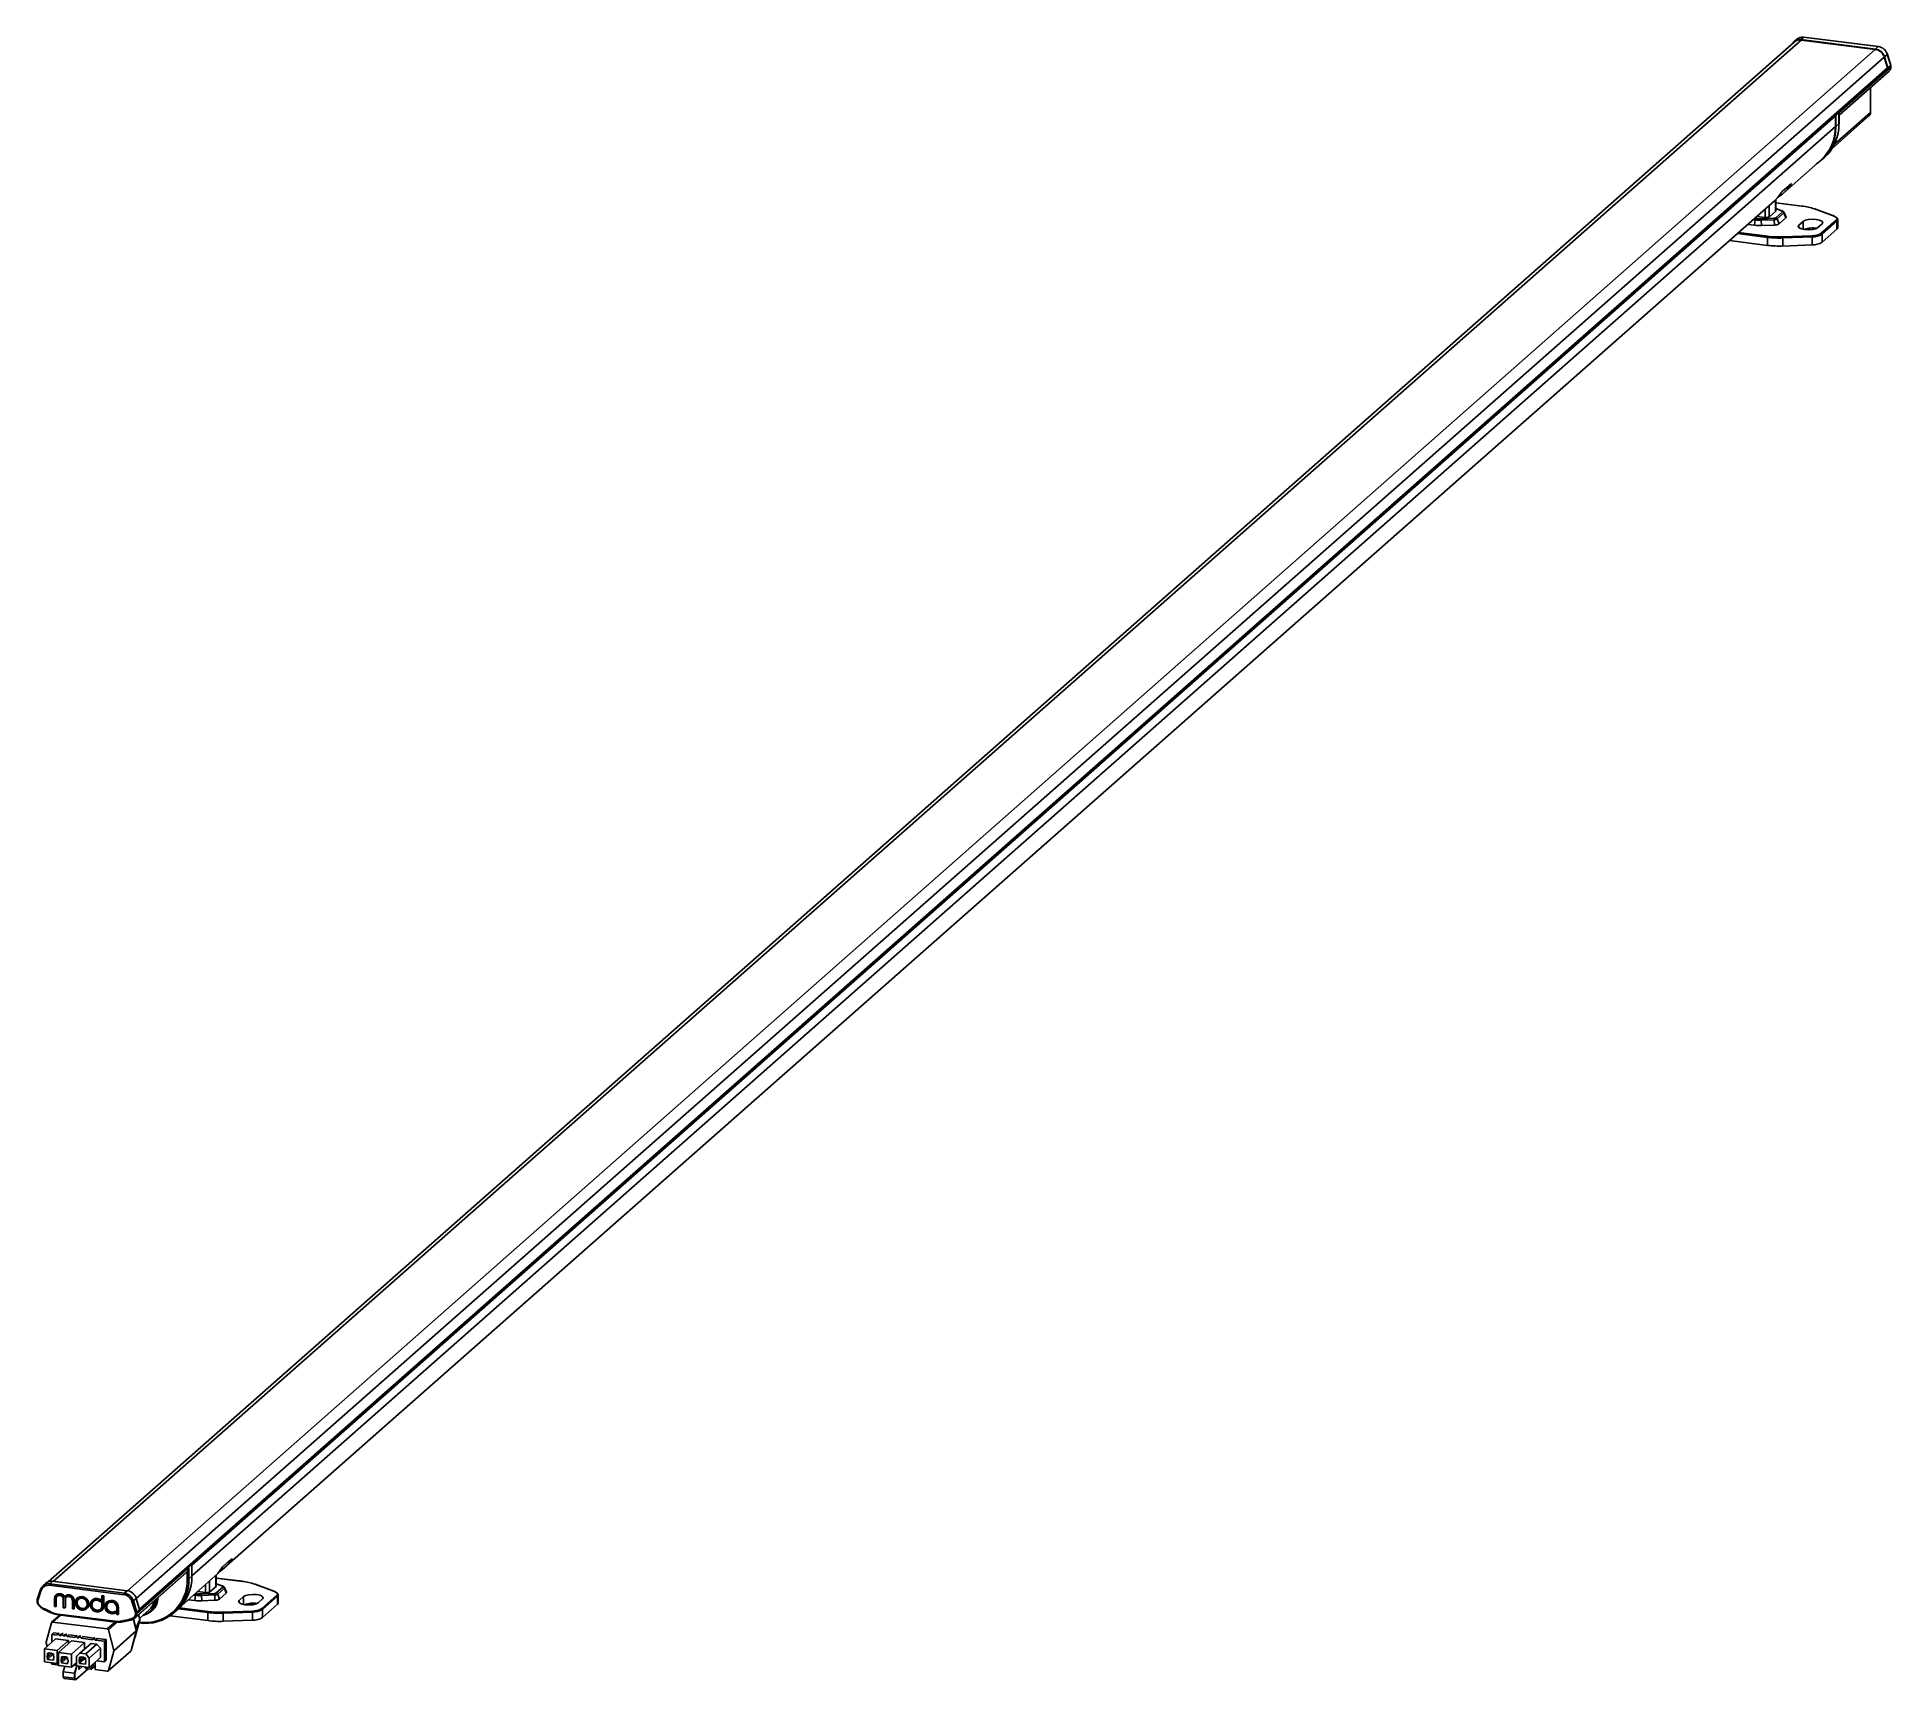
# Paper-space layout '_Dimetric' of a CAD drawing. Header units: millimetres. Extents: x -228 to 228, y -207 to 197.
import ezdxf

# ---------------------------------------------------------------- set-up
doc = ezdxf.new("R2010")
doc.units = ezdxf.units.MM

psp = doc.layouts.new('_Dimetric')

# ---------------------------------------------------------------- linework, layer by layer
at = {"color": 8, "linetype": 'Continuous', "lineweight": 25}
for p, q in [((205.48, 195.77), (-223.61, -182.65)), ((223.7, 193.48), (-205.39, -184.94)), ((225.93, 191.55), (-203.19, -186.89)), ((226.71, 188.98), (-202.41, -189.47)), ((227.15, 188.21), (214.82, 177.34)), ((213.7, 170.23), (222.54, 178.01)), ((213.93, 177.17), (-189.52, -178.64)), ((-189.52, -181.28), (213.93, 174.53)), ((197.67, 155.11), (197.67, 152.38)), ((199.22, 153.74), (199.22, 156.5)), ((205.72, 155), (199.28, 155.81)), ((194.21, 151.6), (193.76, 151.66)), ((194.14, 151.99), (194.34, 151.97)), ((196.64, 154.2), (196.64, 152.24)), ((200.85, 153.79), (199.28, 154.38)), ((204.93, 149.74), (204.93, 150.33)), ((205.99, 149.32), (205.99, 151.26)), ((197.24, 147.33), (189.9, 148.26)), ((190.16, 148.49), (197.32, 147.59)), ((-183.64, -183.91), (-183.64, -181.16)), ((-177.14, -182.65), (-183.59, -181.84)), ((-188.66, -186.05), (-189.11, -186)), ((-188.73, -185.66), (-188.53, -185.69)), ((-186.22, -183.45), (-186.22, -185.42)), ((-185.19, -182.54), (-185.19, -185.28)), ((-182.01, -183.87), (-183.59, -183.28)), ((-176.87, -188.34), (-176.87, -186.39)), ((-223.78, -192.65), (-221.84, -190.94)), ((-202.63, -190.82), (-202.32, -191.99)), ((-185.62, -190.32), (-192.84, -189.41)), ((-192.6, -189.18), (-185.55, -190.07)), ((-177.93, -187.91), (-177.93, -187.33)), ((-208.38, -192.63), (-210.32, -194.34)), ((-210.05, -194.58), (-207.88, -192.66)), ((-203.93, -191.89), (-203.19, -194.75)), ((-203.3, -194.22), (-202.32, -191.99)), ((-202.32, -192.13), (-203.27, -194.31)), ((-202.32, -192.13), (-202.32, -192.13)), ((-203.73, -196.91), (-203.46, -196.26)), ((-203.46, -196.26), (-203.47, -196.29)), ((-203.45, -196.26), (-203.46, -196.26))]:
    psp.add_line(p, q, dxfattribs=at)
at = {"color": 7, "linetype": 'Continuous', "lineweight": 25}
for p, q in [((204.46, 196), (203.77, 195.39)), ((206.11, 196.48), (205.42, 195.87)), ((205.42, 195.87), (223.75, 193.56)), ((223.7, 193.48), (205.48, 195.77)), ((224.44, 194.17), (206.11, 196.48)), ((224.48, 194.19), (206.15, 196.5)), ((203.82, 195.29), (-224.85, -182.76)), ((224.44, 194.17), (223.75, 193.56)), ((226.71, 188.98), (225.93, 191.55)), ((226.67, 192.25), (225.98, 191.64)), ((225.98, 191.64), (226.81, 188.92)), ((227.5, 189.53), (226.67, 192.25)), ((227.52, 189.56), (226.69, 192.28)), ((226.75, 188.71), (-202.43, -189.79)), ((226.84, 188.65), (214.03, 177.35)), ((214.8, 177.91), (227.53, 189.13)), ((214.82, 177.34), (227.09, 188.15)), ((226.84, 188.65), (226.64, 188.67)), ((227.5, 189.53), (226.81, 188.92)), ((227.53, 189.29), (226.84, 188.69)), ((226.84, 188.69), (226.84, 188.65)), ((227.09, 188.15), (227.15, 188.21)), ((227.55, 189.33), (227.52, 189.56)), ((227.53, 189.13), (227.53, 189.29)), ((227.55, 189.17), (227.55, 189.33)), ((222.54, 184.14), (222.54, 178.01)), ((214.8, 177.91), (214.8, 175.2)), ((214.8, 177.91), (214.81, 177.72)), ((214.82, 175.24), (214.82, 177.72)), ((213.12, 169.16), (222.15, 177.13)), ((213.93, 177.17), (213.93, 174.53)), ((214.03, 177.35), (214.03, 174.52)), ((214.8, 175.2), (214.03, 174.52)), ((201.18, 158.2), (210.37, 166.31)), ((210.44, 166.24), (211.22, 166.92)), ((200.87, 158.56), (203.17, 160.59)), ((-181.68, -179.45), (198.88, 156.18)), ((199.28, 153.79), (199.28, 156.55)), ((205.75, 155.01), (199.28, 155.83)), ((192.44, 150.5), (194.05, 150.3)), ((194.21, 151.6), (194.05, 150.3)), ((196.62, 152.24), (194.69, 152.48)), ((195.65, 151.91), (198.88, 152.04)), ((198.92, 151.67), (195.7, 151.54)), ((195.7, 151.54), (195.75, 150.23)), ((195.75, 150.23), (198.98, 150.36)), ((199.26, 153.78), (197.71, 152.4)), ((198.92, 151.67), (198.98, 150.36)), ((200.99, 153.79), (199.28, 154.43)), ((199.3, 152.16), (200.95, 153.61)), ((201.3, 153.32), (199.66, 151.86)), ((199.66, 151.86), (200.08, 150.64)), ((200.08, 150.64), (201.73, 152.1)), ((201.3, 153.32), (201.73, 152.1)), ((201.8, 152.32), (201.36, 153.46)), ((205.99, 151.26), (204.93, 150.33)), ((213.59, 152.5), (208.79, 154.3)), ((213.66, 152.5), (208.86, 154.3)), ((209.61, 149.74), (210.67, 150.68)), ((210.46, 148.32), (214.12, 151.55)), ((214.31, 151.34), (210.64, 148.11)), ((214.31, 149.36), (214.31, 151.34)), ((214.5, 149.71), (214.5, 151.69)), ((197.24, 145.35), (187.94, 146.53)), ((197.24, 145.35), (197.24, 147.33)), ((201.01, 147.44), (208.17, 147.72)), ((208.2, 147.47), (201.03, 147.18)), ((201.03, 147.18), (201.03, 145.2)), ((208.2, 145.49), (208.2, 147.47)), ((210.64, 146.13), (214.31, 149.36)), ((210.64, 148.11), (210.64, 146.13)), ((208.2, 145.49), (201.03, 145.2)), ((-182, -179.09), (-179.7, -177.07)), ((-203.47, -191.56), (-190.85, -180.43)), ((-203.41, -191.51), (-190.79, -180.38)), ((-203.02, -190.58), (-190.3, -179.36)), ((-189.52, -178.55), (-202.34, -189.85)), ((-192.11, -188.64), (-183.98, -181.48)), ((-190.85, -180.43), (-190.79, -180.38)), ((-190.68, -182.12), (-190.68, -180.26)), ((-190.3, -182.06), (-190.3, -179.36)), ((-190.3, -182.06), (-189.52, -181.38)), ((-189.52, -181.38), (-189.52, -178.55)), ((-183.59, -183.86), (-183.59, -181.11)), ((-177.12, -182.64), (-183.59, -181.83)), ((-226.69, -184.62), (-227.51, -187.14)), ((-226.51, -184.81), (-227.34, -187.32)), ((-225.41, -183.11), (-226.1, -183.72)), ((-206.22, -185.92), (-224.55, -183.61)), ((-224.44, -183.24), (-223.75, -182.63)), ((-206.11, -185.54), (-224.44, -183.24)), ((-205.42, -184.94), (-223.75, -182.63)), ((-222.84, -185.93), (-222.92, -186)), ((-221, -186.13), (-221.08, -186.21)), ((-220.51, -186.16), (-220.59, -186.23)), ((-218.81, -186.43), (-218.9, -186.51)), ((-216.45, -186.39), (-216.53, -186.47)), ((-211.54, -186.16), (-211.62, -186.24)), ((-211.28, -186.28), (-211.62, -186.24)), ((-211.62, -186.24), (-211.62, -188.71)), ((-211.2, -186.21), (-211.54, -186.16)), ((-211.2, -186.21), (-211.28, -186.28)), ((-211.28, -188.75), (-211.28, -186.28)), ((-211.2, -188.68), (-211.2, -186.21)), ((-206.11, -185.54), (-205.42, -184.94)), ((-188.66, -186.05), (-188.82, -187.36)), ((-186.24, -185.41), (-188.17, -185.17)), ((-187.21, -185.74), (-183.99, -185.61)), ((-183.94, -185.98), (-187.17, -186.11)), ((-187.17, -186.11), (-187.11, -187.43)), ((-183.6, -183.88), (-185.16, -185.25)), ((-183.94, -185.98), (-183.89, -187.3)), ((-181.87, -183.87), (-183.59, -183.23)), ((-183.56, -185.5), (-181.91, -184.04)), ((-181.56, -184.34), (-183.21, -185.79)), ((-183.21, -185.79), (-182.79, -187.01)), ((-182.79, -187.01), (-181.14, -185.56)), ((-181.56, -184.34), (-181.14, -185.56)), ((-181.06, -185.34), (-181.51, -184.19)), ((-176.87, -186.39), (-177.93, -187.33)), ((-169.27, -185.15), (-174.08, -183.35)), ((-169.2, -185.15), (-174.01, -183.36)), ((-172.41, -189.33), (-168.74, -186.1)), ((-168.56, -186.31), (-172.22, -189.55)), ((-168.56, -188.29), (-168.56, -186.31)), ((-168.36, -187.94), (-168.36, -185.96)), ((-227.51, -187.14), (-227.55, -187.37)), ((-227.55, -187.37), (-227.55, -187.53)), ((-227.36, -187.46), (-227.36, -187.62)), ((-226.05, -189.46), (-224.08, -190.38)), ((-221.96, -190.92), (-223.98, -192.7)), ((-223.28, -187.04), (-223.28, -188.84)), ((-223.28, -188.84), (-222.94, -188.89)), ((-222.86, -187), (-222.94, -187.08)), ((-222.94, -188.89), (-222.94, -187.08)), ((-222.86, -188.81), (-222.94, -188.89)), ((-222.86, -188.81), (-222.86, -187)), ((-208.35, -192.44), (-222.42, -190.67)), ((-222.35, -190.87), (-208.28, -192.64)), ((-221.11, -187.2), (-221.11, -189.12)), ((-221.11, -189.12), (-220.68, -189.17)), ((-220.6, -187.22), (-220.68, -187.29)), ((-220.68, -189.17), (-220.68, -187.29)), ((-220.6, -189.1), (-220.68, -189.17)), ((-220.6, -189.1), (-220.6, -187.22)), ((-218.85, -187.63), (-218.85, -189.4)), ((-218.85, -189.4), (-218.52, -189.44)), ((-218.44, -187.52), (-218.52, -187.6)), ((-218.44, -187.61), (-218.52, -187.69)), ((-218.52, -189.44), (-218.52, -187.69)), ((-218.44, -189.37), (-218.52, -189.44)), ((-218.44, -189.37), (-218.44, -187.61)), ((-217.59, -186.73), (-217.67, -186.8)), ((-216.45, -189.3), (-216.53, -189.38)), ((-215.39, -189.39), (-215.31, -189.32)), ((-214.83, -188.23), (-214.91, -188.3)), ((-214.09, -188.32), (-214.17, -188.39)), ((-213.96, -187.18), (-214.04, -187.26)), ((-211.99, -187.76), (-211.77, -187.52)), ((-211.91, -187.69), (-211.99, -187.76)), ((-211.91, -187.69), (-211.69, -187.45)), ((-211.69, -187.45), (-211.77, -187.52)), ((-211.75, -189.85), (-211.67, -189.77)), ((-211.2, -188.68), (-211.28, -188.75)), ((-210.45, -188.77), (-210.53, -188.84)), ((-210.32, -187.64), (-210.4, -187.71)), ((-208.28, -189.95), (-208.36, -190.02)), ((-208.15, -190.31), (-208.36, -190.02)), ((-208.06, -190.24), (-208.28, -189.95)), ((-208.06, -190.24), (-208.15, -190.31)), ((-208, -189.16), (-208, -190.75)), ((-208, -190.75), (-207.65, -190.79)), ((-207.57, -189.14), (-207.65, -189.21)), ((-207.57, -189.17), (-207.65, -189.24)), ((-207.65, -190.79), (-207.65, -189.24)), ((-207.57, -190.72), (-207.65, -190.79)), ((-207.57, -190.72), (-207.57, -189.17)), ((-203.43, -190.33), (-204.26, -187.61)), ((-203.89, -187.47), (-203.2, -186.86)), ((-203.06, -190.19), (-203.89, -187.47)), ((-203.41, -190.64), (-203.41, -190.48)), ((-202.37, -189.58), (-203.2, -186.86)), ((-203.06, -190.19), (-202.37, -189.58)), ((-203.02, -190.42), (-202.34, -189.81)), ((-203.02, -190.58), (-203.02, -190.42)), ((-202.32, -191.97), (-202.62, -190.81)), ((-202.38, -191.74), (-200.03, -189.67)), ((-202.34, -189.85), (-202.34, -189.81)), ((-199.57, -190.06), (-199.28, -189.81)), ((-185.62, -192.3), (-194.9, -191.13)), ((-193.89, -190.34), (-193.11, -189.66)), ((-190.42, -187.16), (-188.82, -187.36)), ((-187.11, -187.43), (-183.89, -187.3)), ((-185.62, -192.3), (-185.62, -190.32)), ((-181.86, -190.22), (-174.69, -189.93)), ((-174.67, -190.19), (-181.83, -190.47)), ((-181.83, -190.47), (-181.83, -192.45)), ((-174.67, -192.17), (-174.67, -190.19)), ((-173.26, -187.91), (-172.2, -186.98)), ((-172.22, -191.53), (-168.56, -188.29)), ((-172.22, -189.55), (-172.22, -191.53)), ((-224.05, -192.82), (-225.35, -197.56)), ((-223.94, -195.71), (-223.5, -195.32)), ((-223.78, -192.65), (-210.32, -194.34)), ((-222.31, -195.47), (-223.5, -195.32)), ((-222.11, -195.3), (-222.55, -195.69)), ((-221.63, -195.56), (-222.07, -195.95)), ((-221.37, -195.59), (-221.63, -195.56)), ((-221.17, -195.41), (-221.62, -195.8)), ((-220.69, -195.67), (-221.14, -196.06)), ((-220.44, -195.71), (-220.69, -195.67)), ((-220.24, -195.53), (-220.68, -195.92)), ((-208.74, -199.64), (-210.05, -194.58)), ((-203.19, -194.75), (-208.74, -199.64)), ((-208.74, -199.8), (-203.19, -194.9)), ((-203.18, -194.82), (-208.73, -199.72)), ((-206.54, -192.59), (-204.57, -192.16)), ((-203.19, -194.9), (-204.49, -199.64)), ((-204.47, -199.61), (-203.17, -194.87)), ((-203.17, -194.71), (-203.9, -191.87)), ((-202.32, -192.13), (-203.46, -196.26)), ((-203.45, -196.26), (-202.32, -192.13)), ((-174.67, -192.17), (-181.83, -192.45)), ((-225.77, -199.2), (-223.01, -196.77)), ((-222.58, -199.6), (-225.77, -199.2)), ((-225.77, -199.2), (-225.76, -202.41)), ((-225.35, -197.71), (-225.11, -198.63)), ((-224.31, -200.23), (-225.02, -200.85)), ((-224.71, -200.28), (-225.02, -200.24)), ((-225.02, -200.24), (-225.02, -200.85)), ((-224.71, -200.28), (-224.62, -200.2)), ((-224.62, -200.2), (-224.71, -200.28)), ((-223.92, -200.28), (-224.62, -200.2)), ((-223.94, -195.71), (-223.94, -197.6)), ((-222.63, -195.87), (-223.94, -195.71)), ((-219.83, -197.17), (-223.01, -196.77)), ((-222.58, -199.6), (-219.83, -197.17)), ((-222.58, -202.81), (-222.58, -199.6)), ((-222.3, -200.1), (-219.08, -197.26)), ((-219.12, -200.5), (-222.3, -200.1)), ((-222.3, -200.1), (-222.29, -203.31)), ((-221.7, -195.99), (-222.07, -195.95)), ((-220.76, -196.11), (-221.14, -196.06)), ((-219.76, -195.79), (-220.2, -196.18)), ((-218.24, -196.43), (-220.2, -196.18)), ((-219.83, -197.92), (-219.83, -197.17)), ((-217.91, -196.02), (-219.76, -195.79)), ((-219.12, -200.5), (-215.9, -197.66)), ((-215.9, -197.66), (-219.08, -197.26)), ((-217.71, -195.85), (-218.16, -196.24)), ((-217.23, -196.11), (-217.68, -196.5)), ((-217.3, -196.54), (-217.68, -196.5)), ((-216.98, -196.14), (-217.23, -196.11)), ((-216.78, -195.96), (-217.22, -196.35)), ((-214.26, -197.87), (-217.02, -200.3)), ((-216.3, -196.22), (-216.74, -196.61)), ((-213.84, -196.98), (-216.74, -196.61)), ((-213.52, -196.57), (-216.3, -196.22)), ((-215.9, -199.31), (-215.9, -197.66)), ((-215.62, -200.48), (-212.86, -198.04)), ((-214.73, -201.48), (-211.97, -199.05)), ((-214.26, -197.87), (-212.86, -198.04)), ((-213.32, -196.4), (-213.76, -196.79)), ((-212.84, -196.66), (-213.28, -197.05)), ((-211.03, -197.33), (-213.28, -197.05)), ((-212.86, -198.04), (-211.97, -199.05)), ((-210.59, -196.94), (-212.84, -196.66)), ((-211.97, -201.36), (-211.97, -199.05)), ((-211.03, -197.33), (-210.59, -196.94)), ((-211.03, -197.33), (-211.03, -202.42)), ((-210.59, -202.03), (-210.59, -196.94)), ((-210.11, -204.65), (-204.56, -199.75)), ((-204.49, -199.64), (-210.04, -204.53)), ((-210.04, -204.53), (-208.74, -199.8)), ((-203.74, -196.92), (-203.47, -196.29)), ((-225.76, -202.41), (-222.58, -202.81)), ((-223.94, -200.28), (-225.11, -201.31)), ((-225.02, -200.85), (-225.11, -200.84)), ((-225.11, -200.84), (-225.11, -201.31)), ((-225.11, -201.31), (-225.02, -201.32)), ((-223.88, -200.32), (-225.02, -201.32)), ((-223.52, -200.48), (-225.02, -201.8)), ((-225.02, -201.32), (-225.02, -201.8)), ((-223.52, -201.98), (-225.02, -201.8)), ((-224.09, -202.62), (-224.05, -202.77)), ((-223.92, -200.28), (-223.82, -200.39)), ((-223.52, -200.43), (-223.82, -200.39)), ((-222.29, -203.2), (-223.77, -203.02)), ((-223.52, -201.04), (-223.52, -200.43)), ((-223.43, -201.05), (-223.52, -201.04)), ((-223.52, -201.51), (-223.43, -201.43)), ((-223.52, -201.98), (-223.52, -201.51)), ((-223.52, -201.51), (-223.43, -201.52)), ((-223.43, -201.52), (-223.43, -201.05)), ((-222.58, -202.81), (-222.29, -202.55)), ((-222.29, -203.31), (-219.11, -203.71)), ((-220.47, -201.18), (-221.64, -202.21)), ((-221.55, -201.75), (-221.64, -201.74)), ((-221.64, -201.74), (-221.64, -202.21)), ((-221.64, -202.21), (-221.55, -202.22)), ((-220.84, -201.13), (-221.55, -201.75)), ((-221.24, -201.18), (-221.55, -201.14)), ((-221.55, -201.14), (-221.55, -201.75)), ((-220.41, -201.22), (-221.55, -202.22)), ((-220.05, -201.37), (-221.55, -202.69)), ((-221.55, -202.22), (-221.55, -202.69)), ((-220.05, -202.88), (-221.55, -202.69)), ((-221.24, -201.18), (-221.15, -201.09)), ((-221.15, -201.09), (-221.24, -201.18)), ((-220.45, -201.18), (-221.15, -201.09)), ((-221.13, -204.83), (-220.76, -203.5)), ((-220.45, -201.18), (-220.35, -201.29)), ((-220.05, -201.33), (-220.35, -201.29)), ((-220.05, -201.94), (-220.05, -201.33)), ((-219.96, -201.95), (-220.05, -201.94)), ((-220.05, -202.41), (-219.96, -202.33)), ((-220.05, -202.88), (-220.05, -202.41)), ((-220.05, -202.41), (-219.96, -202.42)), ((-219.96, -202.42), (-219.96, -201.95)), ((-219.11, -203.71), (-219.12, -200.5)), ((-219.11, -203.71), (-217.91, -202.64)), ((-218.55, -203.21), (-217.91, -203.29)), ((-218.53, -203.19), (-217.91, -203.27)), ((-217.83, -203.4), (-218.33, -205.18)), ((-217.81, -203.41), (-218.31, -205.17)), ((-218.08, -206.85), (-215, -204.14)), ((-217.91, -202.75), (-218.02, -202.74)), ((-217.91, -202.7), (-217.96, -202.69)), ((-217.02, -200.3), (-217.91, -201.08)), ((-217.91, -201.08), (-217.91, -203.39)), ((-217.91, -203.39), (-214.73, -203.79)), ((-217.31, -204.29), (-217.29, -203.47)), ((-216.5, -203.57), (-217.31, -204.29)), ((-217.26, -204.24), (-217.24, -203.48)), ((-216.08, -201.27), (-217.25, -202.3)), ((-217.16, -201.84), (-217.25, -201.83)), ((-217.25, -201.83), (-217.25, -202.3)), ((-217.25, -202.3), (-217.16, -202.31)), ((-216.46, -201.22), (-217.16, -201.84)), ((-216.85, -201.26), (-217.16, -201.23)), ((-217.16, -201.23), (-217.16, -201.84)), ((-216.02, -201.31), (-217.16, -202.31)), ((-215.66, -201.46), (-217.16, -202.78)), ((-217.16, -202.31), (-217.16, -202.78)), ((-215.66, -202.97), (-217.16, -202.78)), ((-215.62, -200.48), (-217.02, -200.3)), ((-216.85, -201.26), (-216.76, -201.18)), ((-216.76, -201.18), (-216.85, -201.26)), ((-216.06, -201.27), (-216.76, -201.18)), ((-216.06, -201.27), (-215.97, -201.38)), ((-215.66, -201.41), (-215.97, -201.38)), ((-215.66, -202.03), (-215.66, -201.41)), ((-215.57, -202.04), (-215.66, -202.03)), ((-215.66, -202.5), (-215.57, -202.42)), ((-215.66, -202.97), (-215.66, -202.5)), ((-215.66, -202.5), (-215.57, -202.51)), ((-215.66, -204.05), (-215.66, -203.68)), ((-214.25, -204.23), (-215.66, -204.05)), ((-214.73, -201.48), (-215.62, -200.48)), ((-215.57, -202.51), (-215.57, -202.04)), ((-214.73, -203.79), (-211.97, -201.36)), ((-214.73, -203.79), (-214.73, -201.48)), ((-214.26, -203.38), (-214.25, -204.23)), ((-214.25, -204.23), (-213.3, -203.39)), ((-213.3, -203.11), (-214.24, -203.93)), ((-214.24, -203.36), (-214.24, -204.21)), ((-213.8, -202.97), (-213.8, -203.54)), ((-213.3, -204.33), (-213.3, -202.54)), ((-210.31, -204.71), (-213.3, -204.33)), ((-212.9, -202.19), (-211.03, -202.42)), ((-210.59, -202.03), (-211.03, -202.42)), ((-218.33, -205.18), (-221.13, -204.83)), ((-221.13, -206.06), (-221.13, -204.83)), ((-218.33, -206.41), (-221.13, -206.06)), ((-220.89, -206.5), (-221.13, -206.06)), ((-220.89, -206.5), (-218.08, -206.85)), ((-218.33, -205.18), (-218.33, -206.41)), ((-218.33, -206.41), (-218.08, -206.85)), ((-218.31, -205.17), (-218.31, -206.39)), ((-218.31, -206.39), (-218.06, -206.83))]:
    psp.add_line(p, q, dxfattribs=at)
at = {"color": 7, "linetype": 'Continuous', "lineweight": 25, "flags": 128}
for points in [[(206.11, 196.48), (206.14, 196.49), (206.15, 196.5)], [(224.44, 194.17), (224.46, 194.18), (224.48, 194.19)], [(226.67, 192.25), (226.69, 192.27), (226.69, 192.28), (226.69, 192.28)], [(227.53, 189.13), (227.55, 189.15), (227.55, 189.17)], [(214.82, 175.24), (214.82, 175.22), (214.8, 175.2)], [(200.87, 158.56), (199.66, 156.94), (198.88, 156.18)], [(205.75, 155.01), (205.74, 155.01), (205.72, 155)], [(200.95, 153.61), (200.97, 153.63), (200.98, 153.66), (200.99, 153.68), (200.98, 153.7), (200.96, 153.73), (200.93, 153.75), (200.9, 153.77), (200.85, 153.79)], [(204.93, 150.33), (204.77, 150.01), (204.99, 149.69), (205.56, 149.43), (206.39, 149.25), (207.35, 149.2), (208.3, 149.27), (209.09, 149.46), (209.61, 149.74)], [(210.67, 150.68), (210.83, 151), (210.61, 151.31), (210.04, 151.58), (209.21, 151.75), (208.25, 151.8), (207.3, 151.73), (206.51, 151.54), (205.99, 151.26)], [(214.12, 151.55), (214.23, 151.67), (214.29, 151.8), (214.3, 151.93), (214.26, 152.05), (214.16, 152.18), (214.02, 152.29), (213.83, 152.4), (213.59, 152.5)], [(213.74, 152.36), (213.99, 152.25), (214.2, 152.13), (214.35, 152.01), (214.45, 151.88), (214.5, 151.74), (214.49, 151.6), (214.43, 151.47), (214.31, 151.34)], [(-182, -179.09), (-183.21, -180.72), (-183.98, -181.48)], [(-226.69, -184.62), (-226.69, -184.62), (-226.67, -184.6)], [(-216.53, -186.47), (-217.15, -186.51), (-217.67, -186.8), (-218.02, -187.28), (-218.14, -187.89), (-218.02, -188.53), (-217.67, -189.1), (-217.15, -189.52), (-216.53, -189.72)], [(-216.45, -186.39), (-217.06, -186.44), (-217.59, -186.73)], [(-181.91, -184.04), (-181.89, -184.02), (-181.88, -184), (-181.88, -183.97), (-181.89, -183.95), (-181.9, -183.93), (-181.93, -183.91), (-181.97, -183.89), (-182.01, -183.87)], [(-177.12, -182.64), (-177.13, -182.64), (-177.14, -182.65)], [(-172.2, -186.98), (-172.04, -186.66), (-172.26, -186.34), (-172.82, -186.08), (-173.65, -185.9), (-174.61, -185.85), (-175.56, -185.92), (-176.36, -186.11), (-176.87, -186.39)], [(-168.74, -186.1), (-168.63, -185.98), (-168.57, -185.85), (-168.57, -185.73), (-168.61, -185.6), (-168.7, -185.48), (-168.85, -185.36), (-169.04, -185.25), (-169.27, -185.15)], [(-169.12, -185.3), (-168.87, -185.4), (-168.67, -185.52), (-168.51, -185.65), (-168.41, -185.78), (-168.37, -185.91), (-168.37, -186.05), (-168.44, -186.18), (-168.56, -186.31)], [(-227.05, -188.44), (-227.09, -188.47), (-227.12, -188.5), (-227.14, -188.52), (-227.16, -188.53), (-227.17, -188.54), (-227.17, -188.54), (-227.16, -188.53), (-227.15, -188.52)], [(-224.04, -190.36), (-224.06, -190.38), (-224.07, -190.38), (-224.08, -190.38)], [(-216.53, -189.38), (-217.02, -189.22), (-217.43, -188.89), (-217.7, -188.44), (-217.8, -187.93), (-217.7, -187.45), (-217.43, -187.07), (-217.02, -186.85), (-216.53, -186.81)], [(-211.77, -187.52), (-212.35, -187.09), (-213.02, -186.91), (-213.67, -187.02), (-214.18, -187.4), (-214.47, -187.98), (-214.48, -188.66), (-214.22, -189.32), (-213.72, -189.85), (-213.08, -190.14), (-212.41, -190.16), (-211.82, -189.9), (-211.42, -189.4), (-211.28, -188.75)], [(-211.62, -188.71), (-211.72, -189.19), (-212, -189.57), (-212.41, -189.8), (-212.9, -189.83), (-213.38, -189.67), (-213.8, -189.34), (-214.07, -188.89), (-214.17, -188.39)], [(-211.2, -188.68), (-211.34, -189.33), (-211.67, -189.77)], [(-207.65, -189.21), (-207.78, -188.57), (-208.13, -188), (-208.65, -187.58), (-209.26, -187.38), (-209.88, -187.43), (-210.4, -187.71), (-210.75, -188.2), (-210.88, -188.8)], [(-210.53, -188.84), (-210.44, -188.37), (-210.16, -187.99), (-209.75, -187.76), (-209.26, -187.73), (-208.78, -187.88), (-208.37, -188.21), (-208.09, -188.66), (-208, -189.16)], [(-210.12, -187.95), (-210.36, -188.3), (-210.45, -188.77)], [(-177.93, -187.33), (-178.09, -187.65), (-177.87, -187.96), (-177.31, -188.23), (-176.48, -188.4), (-175.52, -188.45), (-174.57, -188.38), (-173.77, -188.19), (-173.26, -187.91)], [(-222.07, -195.95), (-222.09, -195.83), (-222.15, -195.74), (-222.25, -195.66), (-222.35, -195.63), (-222.46, -195.64), (-222.55, -195.69), (-222.61, -195.77), (-222.63, -195.87)], [(-208.25, -192.63), (-208.27, -192.64), (-208.28, -192.64)], [(-203.72, -191.38), (-203.68, -191.42), (-203.63, -191.46), (-203.59, -191.49), (-203.54, -191.51), (-203.5, -191.52), (-203.47, -191.53), (-203.43, -191.52), (-203.41, -191.51)], [(-221.14, -196.06), (-221.16, -195.95), (-221.22, -195.85), (-221.31, -195.78), (-221.42, -195.74), (-221.53, -195.75), (-221.62, -195.8), (-221.68, -195.89), (-221.7, -195.99)], [(-220.2, -196.18), (-220.22, -196.07), (-220.28, -195.97), (-220.37, -195.9), (-220.48, -195.86), (-220.59, -195.87), (-220.68, -195.92), (-220.74, -196), (-220.76, -196.11)], [(-217.68, -196.5), (-217.7, -196.39), (-217.76, -196.29), (-217.85, -196.21), (-217.96, -196.18), (-218.06, -196.19), (-218.16, -196.24), (-218.22, -196.32), (-218.24, -196.43)], [(-216.74, -196.61), (-216.76, -196.5), (-216.82, -196.4), (-216.91, -196.33), (-217.02, -196.3), (-217.13, -196.3), (-217.22, -196.35), (-217.28, -196.44), (-217.3, -196.54)], [(-213.28, -197.05), (-213.3, -196.94), (-213.36, -196.84), (-213.45, -196.77), (-213.56, -196.73), (-213.67, -196.74), (-213.76, -196.79), (-213.82, -196.87), (-213.84, -196.98)]]:
    psp.add_lwpolyline(points, dxfattribs=at)
at = {"color": 8, "linetype": 'Continuous', "lineweight": 25, "flags": 128}
for points in [[(227.5, 189.53), (227.51, 189.54), (227.52, 189.56), (227.52, 189.56)], [(227.53, 189.29), (227.55, 189.31), (227.55, 189.33)], [(-226.51, -184.81), (-226.56, -184.78), (-226.6, -184.76), (-226.64, -184.73), (-226.67, -184.7), (-226.69, -184.67), (-226.69, -184.64), (-226.69, -184.62)], [(-227.36, -187.46), (-227.41, -187.45), (-227.46, -187.44), (-227.5, -187.43), (-227.53, -187.41), (-227.54, -187.39), (-227.55, -187.37), (-227.55, -187.37)], [(-227.36, -187.62), (-227.41, -187.62), (-227.46, -187.6), (-227.5, -187.59), (-227.53, -187.57), (-227.54, -187.55), (-227.55, -187.53), (-227.55, -187.53)], [(-227.34, -187.32), (-227.39, -187.3), (-227.43, -187.27), (-227.47, -187.24), (-227.49, -187.21), (-227.51, -187.18), (-227.52, -187.15), (-227.51, -187.14)], [(-224.08, -190.38), (-224.08, -190.37), (-224.09, -190.36), (-224.09, -190.33), (-224.08, -190.29), (-224.07, -190.25), (-224.06, -190.2)], [(-222.35, -190.87), (-222.35, -190.87), (-222.37, -190.86), (-222.39, -190.84), (-222.4, -190.81), (-222.41, -190.77), (-222.42, -190.72), (-222.42, -190.67)], [(-198.68, -188.37), (-198.61, -188.15), (-198.43, -187.12)], [(-208.28, -192.64), (-208.29, -192.64), (-208.3, -192.63), (-208.32, -192.61), (-208.33, -192.58), (-208.34, -192.54), (-208.35, -192.49), (-208.35, -192.44)], [(-206.54, -192.59), (-206.56, -192.59), (-206.59, -192.58), (-206.62, -192.56), (-206.64, -192.53), (-206.67, -192.49), (-206.69, -192.44), (-206.71, -192.39)], [(-203.17, -194.71), (-203.17, -194.72), (-203.17, -194.73), (-203.19, -194.75)], [(-203.19, -194.9), (-203.17, -194.88), (-203.17, -194.87)], [(-202.32, -191.97), (-202.32, -191.98), (-202.32, -191.99)], [(-204.47, -199.61), (-204.47, -199.62), (-204.49, -199.64)]]:
    psp.add_lwpolyline(points, dxfattribs=at)
at = {"color": 7, "linetype": 'Continuous', "lineweight": 25}
for centre, radius, start, end in [((205.12, 193.87), 2.03, 81.203, 150.2107), ((205.18, 193.7), 2.09, 81.9124, 130.5904), ((205.82, 194.42), 2.08, 81.793, 130.7098), ((223.3, 190.76), 2.75, 16.7925, 81.617), ((223.35, 190.85), 2.75, 16.7925, 81.617), ((224.04, 191.46), 2.75, 16.7925, 81.617), ((226.04, 188.68), 0.803, 0.1539, 17.0284), ((226.28, 189.11), 1.25, 313.8243, 0.9268), ((226.73, 189.29), 0.803, 0.1539, 17.0284), ((221.37, 177.99), 1.17, 312.158, 0.9777), ((203.26, 174.28), 10.77, 304.136, 1.2452), ((203.13, 174.33), 10.8, 312.0706, 1.065), ((203.92, 175), 10.88, 312.0706, 1.065), ((213.77, 177.17), 0.164, 1.0587, 81.7605), ((194.46, 165.82), 10.16, 302.7251, 328.9665), ((204.17, 141.19), 13.9, 70.6059, 83.592), ((195.32, 160.65), 10.43, 262.9976, 272.3726), ((194.86, 151.57), 0.652, 142.6704, 177.3518), ((195.32, 160.66), 9.13, 262.9976, 272.3726), ((195.32, 159.95), 8.04, 262.9976, 272.3726), ((194.03, 151.53), 1.67, 0.4318, 13.3425), ((196.93, 153.87), 1.65, 259.2261, 297.8883), ((198.9, 152.82), 0.772, 268.0234, 301.2568), ((197.25, 151.66), 1.67, 0.4318, 13.3425), ((198.97, 153), 1.33, 268.0234, 301.2568), ((199.04, 152.35), 1.99, 268.0234, 301.2568), ((199.2, 153.87), 0.117, 303.5104, 46.7537), ((199.24, 151.72), 0.439, 18.8675, 81.6298), ((200.89, 153.18), 0.439, 18.8675, 81.6298), ((201.62, 152.26), 0.19, 303.4794, 17.9338), ((208.82, 154.2), 0.108, 70.1315, 107.8565), ((214.09, 151.34), 0.218, 1.0587, 81.7605), ((197.64, 147.36), 0.394, 144.9309, 183.5931), ((200.07, 170.34), 23.18, 262.9976, 272.3726), ((200.07, 170.02), 22.6, 262.9976, 272.3726), ((199.97, 147.21), 1.06, 358.4142, 12.3239), ((208.34, 143.77), 5.88, 80.2723, 110.6469), ((208.32, 151.85), 4.13, 268.0234, 301.2568), ((207.14, 147.5), 1.06, 358.4142, 12.3239), ((208.35, 151.89), 4.42, 268.0234, 301.2568), ((208.35, 149.91), 4.42, 268.0234, 301.2568), ((210.43, 148.1), 0.218, 1.0587, 81.7605), ((214.03, 149.74), 0.476, 306.2241, 356.328), ((200.07, 168.37), 23.18, 262.9976, 272.3726), ((-188.4, -171.83), 10.16, 302.7251, 328.9665), ((-200.45, -181.56), 10.93, 312.1937, 0.942), ((-191.59, -179.52), 1.17, 313.0991, 320.6167), ((-224.75, -185.23), 2.02, 81.186, 161.6682), ((-224.82, -185.37), 1.78, 81.186, 161.6682), ((-224.05, -184.7), 2.09, 81.9124, 130.5904), ((-223.96, -183.57), 0.591, 144.9309, 183.5931), ((-221.9, -186.93), 1.38, 137.5848, 184.4789), ((-221.85, -186.98), 1.1, 138.7602, 184.7557), ((-221.77, -186.91), 1.1, 138.7602, 184.7557), ((-221.91, -186.91), 1.09, 17.5825, 40.4335), ((-221.83, -186.84), 1.09, 17.5825, 40.4335), ((-219.6, -187.26), 1.09, 138.3913, 181.6773), ((-219.52, -187.19), 1.09, 138.3913, 181.6773), ((-220.33, -187.62), 1.82, 0.6471, 37.7103), ((-220.25, -187.54), 1.82, 0.6471, 37.7103), ((-216.8, -188.33), 1.89, 1.0587, 81.7605), ((-216.72, -188.26), 1.89, 1.0587, 81.7605), ((-205.63, -185.88), 0.591, 144.9309, 183.5931), ((-206.57, -188.31), 2.42, 16.7927, 81.617), ((-206.51, -188.26), 2.75, 16.7927, 81.617), ((-205.83, -187.65), 2.75, 16.7927, 81.617), ((-200.98, -182.29), 10.69, 261.7074, 1.2422), ((-202.12, -186.67), 4.24, 312.0743, 1.0911), ((-190.57, -181.54), 0.591, 259.2261, 297.8883), ((-188.01, -186.08), 0.652, 142.6704, 177.3518), ((-187.55, -176.99), 9.13, 262.9976, 272.3726), ((-187.55, -177.71), 8.04, 262.9976, 272.3726), ((-188.84, -186.12), 1.67, 0.4318, 13.3425), ((-185.93, -183.79), 1.65, 259.2261, 297.8883), ((-183.96, -184.84), 0.772, 268.0234, 301.2568), ((-185.61, -186), 1.67, 0.4318, 13.3425), ((-183.9, -184.66), 1.33, 268.0234, 301.2568), ((-183.67, -183.78), 0.117, 303.3804, 45.4606), ((-183.62, -185.93), 0.439, 18.8675, 81.6298), ((-181.98, -184.48), 0.439, 18.8675, 81.6298), ((-181.24, -185.4), 0.19, 303.4794, 17.9338), ((-178.69, -196.47), 13.9, 70.6059, 83.592), ((-174.04, -183.46), 0.108, 70.1315, 107.8565), ((-168.77, -186.32), 0.218, 1.0587, 81.7605), ((-225.93, -187.48), 1.6, 180.7256, 220.6027), ((-226.91, -187.46), 0.449, 161.9761, 180.1722), ((-226.08, -187.61), 1.28, 180.7256, 220.6027), ((-224.19, -186.03), 3.87, 220.0239, 242.0342), ((-224.35, -186.17), 3.53, 220.0249, 241.9456), ((-191.42, -118.05), 79.18, 244.1049, 245.6604), ((-221.69, -184.99), 5.73, 245.5146, 262.6605), ((-221.54, -184.88), 6.03, 245.5146, 262.6605), ((-220.31, -187.57), 1.46, 0.622, 36.7913), ((-220.14, -187.56), 1.29, 356.7021, 0.006), ((-220.12, -187.6), 1.61, 356.7562, 0.0058), ((-220.04, -187.52), 1.61, 356.7562, 0.0058), ((-216.32, -187.92), 1.39, 140.1989, 264.842), ((-216.74, -188.28), 1.49, 1.0587, 81.7605), ((-216.36, -188.28), 1.11, 261.3986, 1.4206), ((-216.32, -188.33), 1.4, 261.3986, 1.4206), ((-216.29, -188.18), 1.14, 261.8837, 307.8069), ((-216.27, -188.25), 1.44, 312.158, 0.9777), ((-212.98, -188.44), 1.19, 34.3595, 177.8612), ((-212.95, -188.3), 1.13, 134.9118, 181.0457), ((-212.7, -188.37), 1.39, 177.9778, 302.6115), ((-212.96, -188.46), 1.62, 38.6728, 127.9929), ((-209.12, -188.85), 1.75, 178.2869, 303.759), ((-209.16, -188.89), 1.38, 178.1501, 305.0901), ((-209.07, -188.82), 1.38, 178.1501, 305.0901), ((-209.32, -189.07), 1.75, 357.8164, 125.1376), ((-209.28, -189.21), 1.63, 358.9464, 0.0006), ((-209.2, -189.14), 1.63, 358.9464, 0.0006), ((-204.42, -186.66), 0.964, 279.2989, 303.2953), ((-204.41, -190.66), 1, 313.8243, 0.9268), ((-203.59, -189.38), 0.964, 279.2989, 303.2953), ((-203.91, -190.48), 0.502, 0.1539, 17.0286), ((-203.3, -189.9), 0.591, 259.2261, 297.8883), ((-203.3, -190.06), 0.591, 259.2261, 297.8883), ((-204.28, -190.6), 1.25, 313.8243, 0.9268), ((-203.83, -190.42), 0.803, 0.1539, 17.0286), ((-203.14, -189.82), 0.803, 0.1539, 17.0286), ((-202.3, -186.95), 4.13, 280.4451, 1.5594), ((-202.33, -187.07), 3.87, 285.2016, 340.3533), ((-202.49, -186.93), 3.68, 311.889, 351.3019), ((-187.55, -177), 10.43, 262.9976, 272.3726), ((-185.23, -190.3), 0.394, 144.9309, 183.5931), ((-182.79, -167.31), 23.18, 262.9976, 272.3726), ((-182.79, -167.63), 22.6, 262.9976, 272.3726), ((-183.82, -185.31), 1.99, 268.0234, 301.2568), ((-182.89, -190.44), 1.06, 358.4142, 12.3239), ((-174.52, -193.89), 5.88, 80.2723, 110.6469), ((-174.55, -185.81), 4.13, 268.0234, 301.2568), ((-175.72, -190.16), 1.06, 358.4142, 12.3239), ((-174.51, -185.77), 4.42, 268.0234, 301.2568), ((-172.44, -189.55), 0.218, 1.0587, 81.7605), ((-168.84, -187.91), 0.476, 306.2241, 356.328), ((-223.82, -192.89), 0.242, 81.2062, 164.694), ((-207.7, -187.37), 5.11, 262.6413, 281.1521), ((-207.56, -187.3), 5.38, 262.6413, 281.1521), ((-219.08, -130.64), 62.97, 281.3279, 283.1399), ((-205.43, -189.55), 2.5, 285.3673, 312.9763), ((-205.28, -189.5), 2.74, 285.258, 312.9749), ((-203.48, -194.83), 0.299, 0.1403, 14.5577), ((-203.45, -194.83), 0.271, 344.7745, 0.1518), ((-203.46, -194.79), 0.3, 344.6495, 14.4511), ((-201.18, -181.6), 11.18, 263.3106, 287.4799), ((-202.61, -192.05), 0.3, 344.6495, 14.4511), ((-202.58, -192.06), 0.27, 344.6489, 15.4054), ((-182.79, -169.29), 23.18, 262.9976, 272.3726), ((-174.51, -187.75), 4.42, 268.0234, 301.2568), ((-225.09, -197.63), 0.271, 164.7745, 180.1518), ((-225.06, -197.63), 0.299, 180.1403, 194.5577), ((-204.76, -199.53), 0.3, 311.4096, 344.6495), ((-203.74, -196.18), 0.3, 337.0501, 344.6495), ((-223.73, -202.69), 0.33, 194.4775, 261.6357)]:
    psp.add_arc(centre, radius, start, end, dxfattribs=at)
at = {"color": 8, "linetype": 'Continuous', "lineweight": 25}
for centre, radius, start, end in [((200.92, 153.58), 0.217, 70.1533, 107.8722), ((201.23, 153.42), 0.127, 303.4794, 17.9338), ((213.63, 152.4), 0.108, 70.1315, 107.8565), ((-201.09, -182.38), 10.41, 288.3177, 1.4045), ((-181.94, -184.07), 0.217, 70.1533, 107.8722), ((-181.63, -184.23), 0.127, 303.4794, 17.9338), ((-169.24, -185.25), 0.108, 70.1315, 107.8565), ((-204.72, -199.57), 0.24, 311.5901, 345.0599)]:
    psp.add_arc(centre, radius, start, end, dxfattribs=at)
at = {"color": 7, "linetype": 'Continuous', "lineweight": 25}
for points, knots in [([(226.71, 188.98), (226.72, 188.95), (226.73, 188.89), (226.75, 188.8), (226.75, 188.74), (226.75, 188.71)], [0, 0, 0, 0, 0.330031, 0.662183, 1, 1, 1, 1]), ([(201.35, 153.47), (201.33, 153.5), (201.3, 153.58), (201.2, 153.68), (201.09, 153.75), (201.02, 153.78), (200.99, 153.79)], [0, 0, 0, 0, 0.196422, 0.495831, 0.840195, 1, 1, 1, 1]), ([(-190.68, -180.26), (-190.67, -180.25), (-190.64, -180.21), (-190.6, -180.15), (-190.56, -180.09), (-190.51, -180.01), (-190.47, -179.92), (-190.41, -179.8), (-190.35, -179.61), (-190.31, -179.45), (-190.3, -179.36)], [0, 0, 0, 0, 0.071172, 0.147877, 0.23049, 0.319311, 0.414581, 0.516496, 0.715378, 1, 1, 1, 1]), ([(-221.08, -186.21), (-221.14, -186.14), (-221.21, -186.08), (-221.35, -185.98), (-221.43, -185.93), (-221.67, -185.83), (-221.84, -185.79), (-222.17, -185.75), (-222.34, -185.75), (-222.66, -185.82), (-222.8, -185.89), (-222.92, -186)], [0, 0, 0, 0, 0.125, 0.125, 0.25, 0.25, 0.5, 0.5, 0.75, 0.75, 1, 1, 1, 1]), ([(-221, -186.13), (-221.06, -186.07), (-221.13, -186.01), (-221.27, -185.91), (-221.35, -185.86), (-221.59, -185.76), (-221.76, -185.72), (-222.09, -185.67), (-222.26, -185.68), (-222.58, -185.75), (-222.72, -185.82), (-222.84, -185.93)], [0, 0, 0, 0, 0.125, 0.125, 0.25, 0.25, 0.5, 0.5, 0.75, 0.75, 1, 1, 1, 1]), ([(-222.67, -186.26), (-222.65, -186.24), (-222.61, -186.21), (-222.54, -186.17), (-222.47, -186.14), (-222.39, -186.12), (-222.3, -186.1), (-222.21, -186.09), (-222.11, -186.09), (-221.97, -186.1), (-221.81, -186.13), (-221.62, -186.2), (-221.46, -186.29), (-221.37, -186.37), (-221.32, -186.41)], [0, 0, 0, 0, 0.057276, 0.11468, 0.172903, 0.232607, 0.294408, 0.358858, 0.42645, 0.497606, 0.637036, 0.764501, 0.883913, 1, 1, 1, 1]), ([(-218.9, -186.51), (-218.96, -186.43), (-219.04, -186.36), (-219.21, -186.24), (-219.3, -186.19), (-219.58, -186.07), (-219.78, -186.04), (-220.07, -186.04), (-220.16, -186.05), (-220.34, -186.09), (-220.43, -186.13), (-220.59, -186.22), (-220.66, -186.28), (-220.78, -186.42), (-220.83, -186.5), (-220.87, -186.58)], [0, 0, 0, 0, 0.125, 0.125, 0.25, 0.25, 0.5, 0.5, 0.625, 0.625, 0.75, 0.75, 0.875, 0.875, 1, 1, 1, 1]), ([(-218.81, -186.43), (-218.97, -186.3), (-219.29, -186.02), (-219.89, -185.94), (-220.32, -186), (-220.48, -186.14), (-220.51, -186.17)], [0, 0, 0, 0, 0.312723, 0.627536, 0.94215, 1, 1, 1, 1]), ([(-220.41, -186.54), (-220.39, -186.52), (-220.35, -186.49), (-220.27, -186.45), (-220.2, -186.42), (-220.09, -186.39), (-219.95, -186.37), (-219.77, -186.38), (-219.6, -186.41), (-219.43, -186.48), (-219.27, -186.57), (-219.18, -186.66), (-219.14, -186.7)], [0, 0, 0, 0, 0.063018, 0.125784, 0.189065, 0.25361, 0.37359, 0.501429, 0.62905, 0.750305, 0.877188, 1, 1, 1, 1]), ([(-181.52, -184.19), (-181.53, -184.15), (-181.56, -184.07), (-181.67, -183.98), (-181.77, -183.91), (-181.85, -183.88), (-181.87, -183.87)], [0, 0, 0, 0, 0.196422, 0.495831, 0.840195, 1, 1, 1, 1]), ([(-226.01, -189.29), (-226.01, -189.3), (-226.02, -189.33), (-226.04, -189.37), (-226.04, -189.41), (-226.05, -189.43), (-226.04, -189.45), (-226.04, -189.46), (-226.03, -189.46), (-226.02, -189.46), (-226.01, -189.46), (-226, -189.45), (-226, -189.45)], [0, 0, 0, 0, 0.121617, 0.238434, 0.350448, 0.45766, 0.560067, 0.657669, 0.750464, 0.838451, 0.92163, 1, 1, 1, 1]), ([(-202.43, -189.79), (-202.43, -189.76), (-202.43, -189.7), (-202.44, -189.61), (-202.46, -189.55), (-202.47, -189.52)], [0, 0, 0, 0, 0.337817, 0.669969, 1, 1, 1, 1]), ([(-210.05, -194.58), (-210.05, -194.56), (-210.06, -194.53), (-210.08, -194.49), (-210.11, -194.45), (-210.16, -194.4), (-210.23, -194.35), (-210.29, -194.34), (-210.32, -194.34)], [0, 0, 0, 0, 0.1266482, 0.2511625, 0.37722, 0.5083678, 0.7530903, 1, 1, 1, 1]), ([(-204.76, -191.96), (-204.76, -191.98), (-204.74, -192.01), (-204.72, -192.06), (-204.7, -192.09), (-204.67, -192.12), (-204.65, -192.14), (-204.63, -192.16), (-204.61, -192.16), (-204.59, -192.16), (-204.57, -192.16), (-204.56, -192.15), (-204.56, -192.15)], [0, 0, 0, 0, 0.116894, 0.230035, 0.339424, 0.445059, 0.546939, 0.645063, 0.739432, 0.830045, 0.916901, 1, 1, 1, 1]), ([(-208.73, -199.72), (-208.73, -199.71), (-208.73, -199.68), (-208.74, -199.66), (-208.74, -199.64)], [0, 0, 0, 0, 0.489052, 1, 1, 1, 1]), ([(-208.74, -199.8), (-208.74, -199.78), (-208.73, -199.76), (-208.73, -199.73), (-208.73, -199.72)], [0, 0, 0, 0, 0.510948, 1, 1, 1, 1]), ([(-210.31, -204.71), (-210.3, -204.71), (-210.27, -204.71), (-210.22, -204.71), (-210.18, -204.69), (-210.14, -204.67), (-210.11, -204.65), (-210.08, -204.61), (-210.06, -204.58), (-210.05, -204.55), (-210.04, -204.53)], [0, 0, 0, 0, 0.123385, 0.24442, 0.366333, 0.492285, 0.615624, 0.74276, 0.871488, 1, 1, 1, 1])]:
    psp.add_open_spline(points, degree=3, knots=knots, dxfattribs=at)
psp.add_open_spline([(-221.32, -186.41), (-221.15, -186.65), (-221.08, -186.9), (-221.11, -187.2)], degree=3, dxfattribs=at)

doc.saveas('drawing.dxf')
